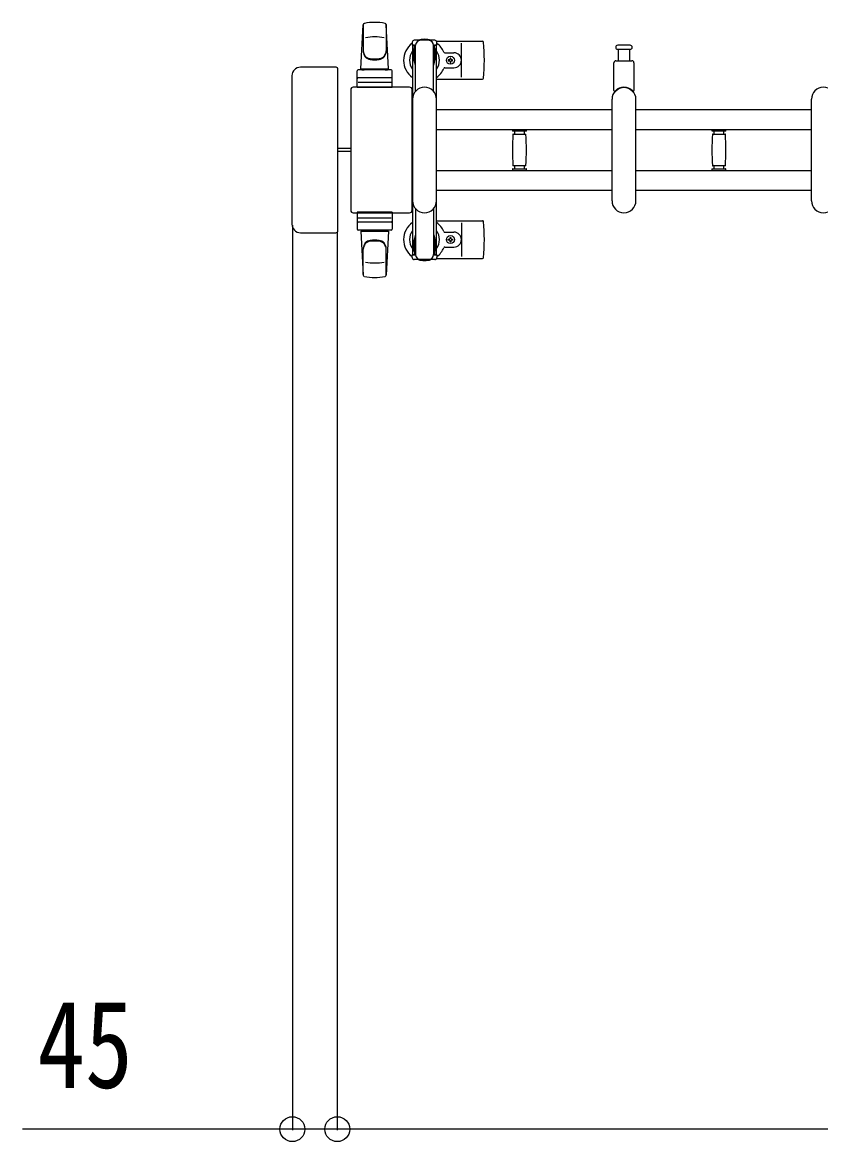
# Model space of a CAD drawing. Units: millimetres, scale not verified. Extents: x -16832 to 16820, y -11880 to 11880.
# Drawn here: x -6692 to -5891, y 8015 to 9138 of the extents above; entities that cross this region are included whole.
import ezdxf
from ezdxf.enums import TextEntityAlignment as Align

# ---------------------------------------------------------------- set-up
doc = ezdxf.new("R2010")
doc.units = ezdxf.units.MM
doc.header["$LTSCALE"] = 50
for name, color, linetype in [('0-3_YKK_13', 4, 'Continuous'), ('0-4_YKK_A1', 4, 'Continuous'), ('0-5_YKK_D', 6, 'Continuous')]:
    doc.layers.add(name, color=color, linetype=linetype)
doc.styles.add('ＭＳ ゴシック', font='')
doc.styles.get('ＭＳ ゴシック').set_extended_font_data('MS Gothic')

msp = doc.modelspace()

# ---------------------------------------------------------------- linework, layer by layer
at = {"layer": '0-3_YKK_13'}
for p, q in [((-6352.21, 9091.25), (-6349.77, 9135.28)), ((-6349.71, 9134.86), (-6349.71, 9109.13)), ((-6326.71, 9135.63), (-6326.71, 9108.45)), ((-6324.21, 9091.25), (-6326.65, 9135.28)), ((-6277.91, 9119.75), (-6298.51, 9119.75)), ((-6299.01, 9111.45), (-6298.21, 9111.45)), ((-6299.01, 9100.94), (-6299.01, 9111.45)), ((-6298.21, 9097.95), (-6298.21, 9114.95)), ((-6297.21, 9068.69), (-6297.21, 9114.75)), ((-6279.21, 9114.95), (-6275.91, 9114.95)), ((-6279.21, 9068.69), (-6279.21, 9114.75)), ((-6278.21, 9097.95), (-6278.21, 9114.95)), ((-6277.41, 9111.45), (-6278.21, 9111.45)), ((-6277.41, 9100.94), (-6277.41, 9111.45)), ((-6276.18, 9118.75), (-6230.11, 9118.75)), ((-6275.91, 9114.95), (-6275.91, 9117.75)), ((-6251.21, 9082.75), (-6251.21, 9116.75)), ((-6094.46, 9110.75), (-6081.96, 9110.75)), ((-6093.71, 9099.25), (-6093.71, 9110.75)), ((-6082.71, 9110.75), (-6082.71, 9099.25)), ((-6297.41, 9094.95), (-6299.01, 9100.94)), ((-6279.01, 9094.95), (-6277.41, 9100.94)), ((-6267.92, 9107.25), (-6258.71, 9107.25)), ((-6263.53, 9100.19), (-6264.41, 9100.19)), ((-6260.89, 9099.31), (-6260.01, 9099.31)), ((-6098.21, 9069.43), (-6098.21, 9097.25)), ((-6096.21, 9099.25), (-6080.21, 9099.25)), ((-6078.21, 9097.25), (-6078.21, 9069.43)), ((-6376.71, 9092.75), (-6412.73, 9092.75)), ((-6412.73, 9092.75), (-6412.73, 9092.75)), ((-6376.71, 9092.75), (-6376.71, 9092.75)), ((-6375.21, 8928.25), (-6375.21, 9091.26)), ((-6375.21, 9091.26), (-6375.21, 9091.26)), ((-6355.71, 9072.25), (-6355.71, 9089.25)), ((-6321.71, 9090.25), (-6354.71, 9090.25)), ((-6352.21, 9091.25), (-6324.21, 9091.25)), ((-6351.21, 9090.25), (-6351.21, 9091.25)), ((-6351.21, 9091.25), (-6325.21, 9091.25)), ((-6351.21, 9090.25), (-6348.81, 9090.25)), ((-6327.61, 9090.25), (-6325.21, 9090.25)), ((-6325.21, 9090.25), (-6325.21, 9091.25)), ((-6320.71, 9072.25), (-6320.71, 9089.25)), ((-6297.41, 9094.95), (-6297.21, 9094.95)), ((-6279.01, 9094.95), (-6279.21, 9094.95)), ((-6267.92, 9092.25), (-6258.71, 9092.25)), ((-6421.21, 9084.27), (-6421.21, 8935.24)), ((-6421.21, 9084.27), (-6421.21, 9084.27)), ((-6354.77, 9077.75), (-6321.6, 9077.75)), ((-6321.71, 9082.25), (-6354.71, 9082.25)), ((-6276.21, 9080.75), (-6230.11, 9080.75)), ((-6362.21, 9070.26), (-6362.21, 8949.25)), ((-6362.21, 9070.26), (-6362.21, 9070.26)), ((-6303.21, 9072.75), (-6359.71, 9072.75)), ((-6359.71, 9072.75), (-6359.71, 9072.75)), ((-6320.71, 9072.25), (-6355.71, 9072.25)), ((-6303.21, 9072.75), (-6303.21, 9072.75)), ((-6300.71, 8949.25), (-6300.71, 9070.26)), ((-6300.71, 9070.26), (-6300.71, 9070.26)), ((-6300.21, 8958.75), (-6300.21, 9060.75)), ((-6276.21, 8958.75), (-6276.21, 9060.75)), ((-6100.21, 8958.75), (-6100.21, 9060.75)), ((-6076.21, 8958.75), (-6076.21, 9060.75)), ((-5900.21, 8958.75), (-5900.21, 9060.75)), ((-6200.01, 9030.35), (-6200.01, 9029.05)), ((-6200.01, 9030.35), (-6193.01, 9030.35)), ((-6193.01, 9030.35), (-6186.01, 9030.35)), ((-6186.01, 9029.05), (-6186.01, 9030.35)), ((-6000.01, 9030.35), (-6000.01, 9029.05)), ((-6000.01, 9030.35), (-5993.01, 9030.35)), ((-5993.01, 9030.35), (-5986.01, 9030.35)), ((-5986.01, 9029.05), (-5986.01, 9030.35)), ((-6193.01, 9028.75), (-6199.71, 9028.75)), ((-6199.23, 9025.75), (-6186.79, 9025.75)), ((-6198.01, 9028.75), (-6198.01, 9025.75)), ((-6186.31, 9028.75), (-6193.01, 9028.75)), ((-6188.01, 9025.75), (-6188.01, 9028.75)), ((-5993.01, 9028.75), (-5999.71, 9028.75)), ((-5999.23, 9025.75), (-5986.79, 9025.75)), ((-5998.01, 9028.75), (-5998.01, 9025.75)), ((-5986.31, 9028.75), (-5993.01, 9028.75)), ((-5988.01, 9025.75), (-5988.01, 9028.75)), ((-6362.21, 9011.25), (-6375.21, 9011.25)), ((-6362.21, 9008.25), (-6375.21, 9008.25)), ((-6200.01, 8990.45), (-6200.01, 8989.15)), ((-6200.01, 8989.15), (-6193.01, 8989.15)), ((-6199.71, 8990.75), (-6186.31, 8990.75)), ((-6193.01, 8993.75), (-6199.23, 8993.75)), ((-6198.01, 8993.75), (-6198.01, 8990.75)), ((-6186.79, 8993.75), (-6193.01, 8993.75)), ((-6193.01, 8989.15), (-6186.01, 8989.15)), ((-6188.01, 8990.75), (-6188.01, 8993.75)), ((-6186.01, 8989.15), (-6186.01, 8990.45)), ((-6000.01, 8990.45), (-6000.01, 8989.15)), ((-6000.01, 8989.15), (-5993.01, 8989.15)), ((-5999.71, 8990.75), (-5986.31, 8990.75)), ((-5993.01, 8993.75), (-5999.23, 8993.75)), ((-5998.01, 8993.75), (-5998.01, 8990.75)), ((-5986.79, 8993.75), (-5993.01, 8993.75)), ((-5993.01, 8989.15), (-5986.01, 8989.15)), ((-5988.01, 8990.75), (-5988.01, 8993.75)), ((-5986.01, 8989.15), (-5986.01, 8990.45)), ((-6297.21, 8950.82), (-6297.21, 8904.75)), ((-6279.21, 8950.82), (-6279.21, 8904.75)), ((-6362.21, 8949.25), (-6362.21, 8949.25)), ((-6359.71, 8946.75), (-6303.21, 8946.75)), ((-6359.71, 8946.75), (-6359.71, 8946.75)), ((-6320.71, 8947.25), (-6355.71, 8947.25)), ((-6355.71, 8947.25), (-6355.71, 8930.25)), ((-6354.77, 8941.75), (-6321.6, 8941.75)), ((-6320.71, 8947.25), (-6320.71, 8930.25)), ((-6303.21, 8946.75), (-6303.21, 8946.75)), ((-6300.71, 8949.25), (-6300.71, 8949.25)), ((-6421.21, 8935.24), (-6421.21, 8935.24)), ((-6375.21, 8928.25), (-6375.21, 8928.25)), ((-6321.71, 8937.25), (-6354.71, 8937.25)), ((-6321.71, 8929.25), (-6354.71, 8929.25)), ((-6352.21, 8928.25), (-6324.21, 8928.25)), ((-6352.21, 8928.25), (-6349.77, 8884.23)), ((-6351.21, 8929.25), (-6348.81, 8929.25)), ((-6351.21, 8929.25), (-6351.21, 8928.25)), ((-6351.21, 8928.25), (-6325.21, 8928.25)), ((-6327.61, 8929.25), (-6325.21, 8929.25)), ((-6324.21, 8928.25), (-6326.65, 8884.23)), ((-6325.21, 8929.25), (-6325.21, 8928.25)), ((-6276.21, 8938.75), (-6230.11, 8938.75)), ((-6251.21, 8936.75), (-6251.21, 8902.75)), ((-6412.73, 8926.75), (-6376.71, 8926.75)), ((-6412.73, 8926.75), (-6412.73, 8926.75)), ((-6376.71, 8926.75), (-6376.71, 8926.75)), ((-6297.41, 8924.55), (-6299.01, 8918.57)), ((-6299.01, 8918.57), (-6299.01, 8908.05)), ((-6298.21, 8921.55), (-6298.21, 8904.55)), ((-6297.41, 8924.55), (-6297.21, 8924.55)), ((-6279.01, 8924.55), (-6279.21, 8924.55)), ((-6279.01, 8924.55), (-6277.41, 8918.57)), ((-6278.21, 8921.55), (-6278.21, 8904.55)), ((-6277.41, 8918.57), (-6277.41, 8908.05)), ((-6267.92, 8927.25), (-6258.71, 8927.25)), ((-6263.53, 8919.31), (-6264.41, 8919.31)), ((-6260.89, 8920.19), (-6260.01, 8920.19)), ((-6349.71, 8884.65), (-6349.71, 8910.38)), ((-6326.71, 8883.87), (-6326.71, 8911.06)), ((-6299.01, 8908.05), (-6298.21, 8908.05)), ((-6277.41, 8908.05), (-6278.21, 8908.05)), ((-6267.92, 8912.25), (-6258.71, 8912.25)), ((-6277.91, 8899.75), (-6298.51, 8899.75)), ((-6279.21, 8904.55), (-6275.91, 8904.55)), ((-6276.18, 8900.75), (-6230.11, 8900.75)), ((-6275.91, 8904.55), (-6275.91, 8901.75))]:
    msp.add_line(p, q, dxfattribs=at)
for points in [[(-6300.51, 9117.75), (-6300.51, 9114.95), (-6297.21, 9114.95)], [(-6081.96, 9114.75), (-6088.21, 9114.75), (-6094.46, 9114.75)], [(-6264.41, 9100.19), (-6264.41, 9099.31), (-6263.53, 9099.31)], [(-6261.77, 9101.07), (-6261.77, 9101.95), (-6262.65, 9101.95), (-6262.65, 9101.07)], [(-6262.65, 9098.43), (-6262.65, 9097.55), (-6261.77, 9097.55), (-6261.77, 9098.43)], [(-6260.01, 9099.31), (-6260.01, 9100.19), (-6260.89, 9100.19)], [(-6264.41, 8919.31), (-6264.41, 8920.19), (-6263.53, 8920.19)], [(-6262.65, 8921.07), (-6262.65, 8921.95), (-6261.77, 8921.95), (-6261.77, 8921.07)], [(-6261.77, 8918.43), (-6261.77, 8917.55), (-6262.65, 8917.55), (-6262.65, 8918.43)], [(-6260.01, 8920.19), (-6260.01, 8919.31), (-6260.89, 8919.31)], [(-6300.51, 8901.75), (-6300.51, 8904.55), (-6297.21, 8904.55)]]:
    msp.add_lwpolyline(points, dxfattribs=at)
for centre in [(-6262.21, 9099.75), (-6262.21, 8919.75)]:
    msp.add_circle(centre, 4, dxfattribs=at)
for centre, radius, start, end in [((-6348.28, 9135.2), 1.5, 101.97738, 176.83138), ((-6338.21, 9087.75), 50, 78.05356, 101.94644), ((-6338.21, 9087.75), 50, 78.02262, 101.94644), ((-6328.15, 9135.2), 1.5, 3.16862, 78.02262), ((-6338.21, 9073.15), 50, 79.12335, 100.54947), ((-6298.51, 9117.75), 2, 90, 180), ((-6292.21, 9114.75), 5, 90, 180), ((-6288.21, 9099.75), 21, 72.24721, 107.75279), ((-6284.21, 9114.75), 5, 0, 90), ((-6277.91, 9117.75), 2, 0, 90), ((-6341.71, 9109.32), 8, 180, 263.72071), ((-6341.71, 9108.45), 8, 180, 263.72071), ((-6334.71, 9109.32), 8, 276.27929, 0), ((-6334.71, 9108.45), 8, 276.27929, 0), ((-6288.21, 9099.75), 21, 125.85347, 235.1501), ((-6288.21, 9099.75), 15, 143.1301, 216.8699), ((-6288.21, 9099.75), 15, 323.1301, 36.8699), ((-6288.21, 9099.75), 21, 22.72842, 54.14653), ((-6267.92, 9108.25), 1, 202.72842, 270), ((-6230.11, 9117.75), 1, 5.73917, 90), ((-6409.21, 9099.75), 181, 354.26083, 5.73917), ((-6094.46, 9112.75), 2, 90, 180), ((-6094.46, 9112.75), 2, 180, 270), ((-6081.96, 9112.75), 2, 0, 90), ((-6081.96, 9112.75), 2, 270, 0), ((-6338.21, 9141.13), 40, 263.72071, 276.27929), ((-6338.21, 9140.25), 40, 263.72071, 276.27929), ((-6263.53, 9101.07), 0.88, 270, 0), ((-6263.53, 9098.43), 0.88, 0, 90), ((-6260.89, 9101.07), 0.88, 180, 270), ((-6260.89, 9098.43), 0.88, 90, 180), ((-6258.71, 9099.75), 7.5, 270, 90), ((-6096.21, 9097.25), 2, 90, 180), ((-6080.21, 9097.25), 2, 0, 90), ((-6354.71, 9089.25), 1, 90, 180), ((-6321.71, 9089.25), 1, 0, 90), ((-6288.21, 9099.75), 21, 304.8499, 337.27158), ((-6267.92, 9091.25), 1, 90, 157.27158), ((-6354.71, 9081.25), 1, 90, 180), ((-6321.71, 9081.25), 1, 0, 90), ((-6230.11, 9081.75), 1, 270, 354.26083), ((-6288.21, 9060.75), 12, 0, 180), ((-6088.21, 9060.75), 12, 0, 180), ((-6097.21, 9069.43), 1, 180, 316.0544), ((-6088.21, 9060.75), 11.5, 43.94553, 136.0544), ((-6079.21, 9069.43), 1, 223.94553, 0), ((-5888.21, 9060.75), 12, 0, 180), ((-6199.71, 9029.05), 0.3, 180, 270), ((-6186.31, 9029.05), 0.3, 270, 0), ((-5999.71, 9029.05), 0.3, 180, 270), ((-5986.31, 9029.05), 0.3, 270, 0), ((-5944.01, 9009.75), 256, 176.47982, 183.52018), ((-6199.23, 9025.45), 0.3, 90, 176.47982), ((-6186.79, 9025.45), 0.3, 3.52018, 90), ((-6442.01, 9009.75), 256, 356.47982, 3.52018), ((-5744.01, 9009.75), 256, 176.47982, 183.52018), ((-5999.23, 9025.45), 0.3, 90, 176.47982), ((-5986.79, 9025.45), 0.3, 3.52018, 90), ((-6242.01, 9009.75), 256, 356.47982, 3.52018), ((-6199.71, 8990.45), 0.3, 90, 180), ((-6199.23, 8994.05), 0.3, 183.52018, 270), ((-6186.79, 8994.05), 0.3, 270, 356.47982), ((-6186.31, 8990.45), 0.3, 0, 90), ((-5999.71, 8990.45), 0.3, 90, 180), ((-5999.23, 8994.05), 0.3, 183.52018, 270), ((-5986.79, 8994.05), 0.3, 270, 356.47982), ((-5986.31, 8990.45), 0.3, 0, 90), ((-6288.21, 8958.75), 12, 180, 0), ((-6088.21, 8958.75), 12, 180, 0), ((-5888.21, 8958.75), 12, 180, 0), ((-6354.71, 8938.25), 1, 180, 270), ((-6354.71, 8930.25), 1, 180, 270), ((-6321.71, 8938.25), 1, 270, 0), ((-6321.71, 8930.25), 1, 270, 0), ((-6288.21, 8919.75), 21, 124.8499, 234.14653), ((-6288.21, 8919.75), 15, 143.1301, 216.8699), ((-6288.21, 8919.75), 21, 22.72842, 55.1501), ((-6288.21, 8919.75), 15, 323.1301, 36.8699), ((-6267.92, 8928.25), 1, 202.72842, 270), ((-6230.11, 8937.75), 1, 5.73917, 90), ((-6409.21, 8919.75), 181, 354.26083, 5.73917), ((-6341.71, 8911.06), 8, 96.27929, 180), ((-6341.71, 8910.19), 8, 96.27929, 180), ((-6338.21, 8879.25), 40, 83.72071, 96.27929), ((-6338.21, 8878.38), 40, 83.72071, 96.27929), ((-6334.71, 8911.06), 8, 0, 83.72071), ((-6334.71, 8910.19), 8, 0, 83.72071), ((-6263.53, 8921.07), 0.88, 270, 0), ((-6263.53, 8918.43), 0.88, 0, 90), ((-6260.89, 8921.07), 0.88, 180, 270), ((-6260.89, 8918.43), 0.88, 90, 180), ((-6258.71, 8919.75), 7.5, 270, 90), ((-6288.21, 8919.75), 21, 305.85347, 337.27158), ((-6267.92, 8911.25), 1, 90, 157.27158), ((-6338.21, 8946.35), 50, 259.45053, 280.87665), ((-6298.51, 8901.75), 2, 180, 270), ((-6292.21, 8904.75), 5, 180, 270), ((-6288.21, 8919.75), 21, 252.24721, 287.75279), ((-6284.21, 8904.75), 5, 270, 0), ((-6277.91, 8901.75), 2, 270, 0), ((-6230.11, 8901.75), 1, 270, 354.26083), ((-6348.28, 8884.31), 1.5, 183.16862, 258.02262), ((-6328.15, 8884.31), 1.5, 281.97738, 356.83138), ((-6338.21, 8931.75), 50, 258.05356, 281.97738), ((-6338.21, 8931.75), 50, 258.05356, 281.94644)]:
    msp.add_arc(centre, radius, start, end, dxfattribs=at)
for centre, major_axis, ratio, start_param, end_param in [((-6412.69, 9084.24), (-6.03, 6.03), 0.996541, 5.4996506, 7.06672), ((-6376.71, 9091.25), (1.06, 1.06), 0.997762, 5.4996506, 7.06672), ((-6359.71, 9070.25), (1.77, -1.77), 0.997169, 2.358058, 3.9251274), ((-6303.21, 9070.25), (-1.77, -1.77), 0.997169, 2.358058, 3.9251274), ((-6359.71, 8949.26), (-1.77, -1.77), 0.997169, 5.4996506, 7.06672), ((-6303.21, 8949.26), (1.77, -1.77), 0.997169, 5.4996506, 7.06672), ((-6412.69, 8935.27), (6.03, 6.03), 0.996541, 2.358058, 3.9251274), ((-6376.71, 8928.26), (-1.06, 1.06), 0.997762, 2.358058, 3.9251274)]:
    msp.add_ellipse(centre, major_axis=major_axis, ratio=ratio, start_param=start_param, end_param=end_param, dxfattribs=at)
at = {"layer": '0-4_YKK_A1'}
for p, q in [((-6300.21, 9114.75), (-6300.21, 8904.75)), ((-6298.21, 9114.75), (-6300.21, 9114.75)), ((-6276.21, 9114.75), (-6278.21, 9114.75)), ((-6276.21, 8904.75), (-6276.21, 9114.75)), ((-6276.21, 9050.25), (-6100.21, 9050.25)), ((-6076.21, 9050.25), (-5900.21, 9050.25)), ((-6276.21, 9030.25), (-6100.21, 9030.25)), ((-6076.21, 9030.25), (-5900.21, 9030.25)), ((-6276.21, 8989.25), (-6100.21, 8989.25)), ((-6076.21, 8989.25), (-5900.21, 8989.25)), ((-6276.21, 8969.25), (-6100.21, 8969.25)), ((-6076.21, 8969.25), (-5900.21, 8969.25)), ((-6300.21, 8904.75), (-6297.21, 8904.75)), ((-6279.21, 8904.75), (-6276.21, 8904.75))]:
    msp.add_line(p, q, dxfattribs=at)
at = {"layer": '0-5_YKK_D'}
for p, q in [((-6420.71, 8934.25), (-6420.71, 8026.25)), ((-6375.71, 8927.25), (-6375.71, 8026.25)), ((-6375.71, 8861.75), (-6375.71, 8026.25)), ((-3839.71, 8027.25), (-6375.71, 8027.25))]:
    msp.add_line(p, q, dxfattribs=at)
msp.add_lwpolyline([(-6375.71, 8027.25), (-6420.71, 8027.25), (-6691.51, 8027.25)], dxfattribs=at)
for centre in [(-6420.71, 8027.25), (-6375.71, 8027.25), (-6375.71, 8027.25)]:
    msp.add_circle(centre, 12.5, dxfattribs=at)

# ---------------------------------------------------------------- texts
at = {"layer": '0-5_YKK_D', "style": 'ＭＳ ゴシック', "width": 0.8}
msp.add_text('45', height=87.98, dxfattribs=at).set_placement((-6676.51, 8042.25), align=Align.BOTTOM_LEFT)

doc.saveas('drawing.dxf')
